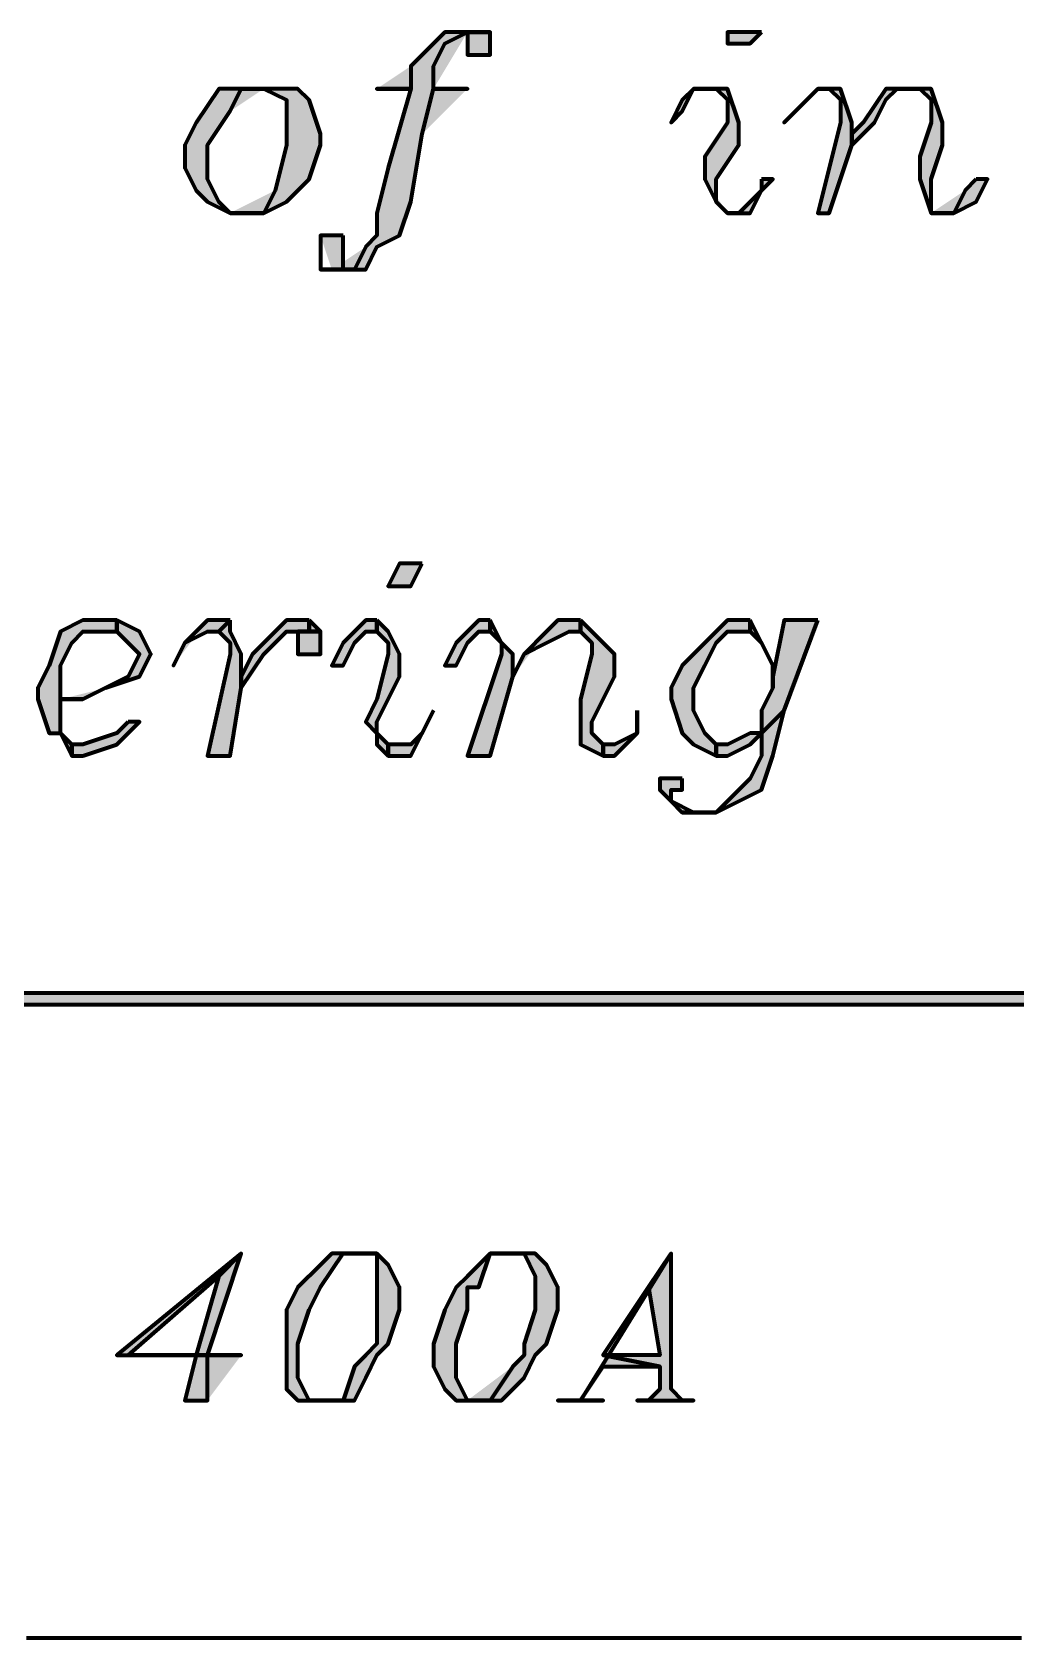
# Model space of a CAD drawing. Header units: inches. Extents: x 16 to 776, y 37 to 575.
# Drawn here: x 645.25 to 659.75, y 247 to 270.67 of the extents above; entities that cross this region are included whole.
import ezdxf

# ---------------------------------------------------------------- set-up
doc = ezdxf.new("R2010")
doc.units = ezdxf.units.IN
doc.header["$MEASUREMENT"] = 0
doc.layers.add('H', color=7, linetype='CONTINUOUS', lineweight=100)
doc.layers.add('P', color=250, linetype='CONTINUOUS', lineweight=100)

msp = doc.modelspace()

# ---------------------------------------------------------------- hatches: boundary and pattern name
at = {"layer": 'H', "linetype": 'Continuous'}
h = msp.add_hatch(color=0, dxfattribs=at)
edge = h.paths.add_edge_path()
edge.add_line((651.667, 270.667), (651.333, 270.667))
edge.add_line((651.333, 270.667), (651, 270.333))
edge.add_line((651, 270.333), (650.833, 270.167))
edge.add_line((650.833, 270.167), (650.333, 269.833))
edge.add_line((650.333, 269.833), (650.833, 269.833))
edge.add_line((650.833, 269.833), (650.5, 268.667))
edge.add_line((650.5, 268.667), (650.333, 268))
edge.add_line((650.333, 268), (650.333, 267.667))
edge.add_line((650.333, 267.667), (650.167, 267.5))
edge.add_line((650.167, 267.5), (649.667, 267.167))
edge.add_line((649.667, 267.167), (650, 267.167))
edge.add_line((650, 267.167), (650.167, 267.167))
edge.add_line((650.167, 267.167), (650.333, 267.5))
edge.add_line((650.333, 267.5), (650.667, 267.667))
edge.add_line((650.667, 267.667), (650.833, 268.167))
edge.add_line((650.833, 268.167), (651, 269.167))
edge.add_line((651, 269.167), (651.667, 269.833))
edge.add_line((651.667, 269.833), (651.167, 269.833))
for points in [[(652, 270.667), (651.667, 270.667), (651.667, 270.333), (652, 270.333)], [(656, 270.667), (655.5, 270.667), (655.5, 270.5), (655.833, 270.5)], [(655, 269.833), (654.833, 269.667), (654.667, 269.333), (654.833, 269.5)], [(657, 269.833), (657.167, 269.667), (657.167, 269.333), (656.833, 268), (657, 268), (657.333, 269), (657.333, 269.167), (657.333, 269.333), (657.167, 269.833)], [(658, 269.833), (657.833, 269.833), (657.5, 269.333), (657.333, 269.167), (657.333, 269), (657.667, 269.333), (657.833, 269.667)], [(658.333, 269.833), (658.5, 269.667), (658.5, 269.333), (658.333, 268.833), (658.333, 268.5), (658.5, 268), (658.5, 268.167), (658.5, 268.5), (658.667, 269), (658.667, 269.333), (658.5, 269.833)], [(656, 268.5), (656, 268.333), (655.667, 268), (655.5, 268), (655.833, 268), (656, 268.333), (656.167, 268.5)], [(651, 262.833), (650.667, 262.833), (650.5, 262.5), (650.833, 262.5)], [(646.5, 262), (646, 262), (645.667, 261.833), (645.5, 261.333), (645.333, 261), (645.333, 260.833), (645.5, 260.333), (645.667, 260.333), (645.833, 260), (645.833, 260.167), (645.667, 260.333), (645.667, 260.667), (645.667, 260.833), (645.667, 261), (645.667, 261.333), (645.833, 261.667), (646, 261.833), (646.5, 261.833)], [(648.167, 262), (648, 261.833), (648.167, 261.667), (648.167, 261.5), (647.833, 260), (648.167, 260), (648.333, 261), (648.333, 261.167), (648.333, 261.5), (648.167, 261.833)], [(649.333, 262), (649, 262), (648.833, 261.833), (648.5, 261.5), (648.333, 261.167), (648.333, 261), (648.667, 261.5), (648.833, 261.667), (649, 261.833), (649.333, 261.833)], [(649.333, 262), (649.333, 261.833), (649.5, 261.833), (649.167, 261.833), (649.167, 261.5), (649.5, 261.5), (649.5, 261.833)], [(650.333, 262), (650.167, 262), (649.833, 261.667), (649.667, 261.333), (649.833, 261.333), (650, 261.667), (650.167, 261.833), (650.333, 261.833)], [(650.333, 262), (650.333, 261.833), (650.5, 261.667), (650.5, 261.5), (650.333, 260.833), (650.167, 260.5), (650.333, 260.333), (650.333, 260.167), (650.5, 260), (650.5, 260.167), (650.333, 260.333), (650.333, 260.5), (650.667, 261.167), (650.667, 261.5), (650.5, 261.833)], [(652, 262), (651.833, 262), (651.5, 261.667), (651.333, 261.333), (651.5, 261.333), (651.667, 261.667), (651.833, 261.833), (652, 261.833)], [(652, 262), (652, 261.833), (652.167, 261.667), (652.167, 261.5), (651.667, 260), (652, 260), (652.333, 261.167), (652.333, 261.5), (652.167, 261.667)], [(653.333, 262), (653.333, 261.833), (653.5, 261.667), (653.5, 261.5), (653.333, 260.833), (653.333, 260.5), (653.333, 260.167), (653.667, 260), (653.667, 260.167), (653.5, 260.333), (653.5, 260.5), (653.833, 261.167), (653.833, 261.5), (653.667, 261.667)], [(655.833, 262), (655.5, 262), (655.167, 261.667), (654.833, 261.333), (654.667, 261), (654.667, 260.833), (654.833, 260.333), (655, 260.167), (655.333, 260), (655.333, 260.167), (655.167, 260.333), (655, 260.667), (655, 261), (655.167, 261.333), (655.333, 261.667), (655.5, 261.833), (655.833, 261.833)], [(656.833, 262), (656.333, 262), (656.167, 261.167), (656.167, 261), (656, 260.667), (656, 260.333), (655.833, 260.333), (655.5, 260.167), (655.333, 260.167), (655.333, 260), (655.5, 260), (655.833, 260.167), (656, 260.333), (656.333, 260.667)], [(655.833, 262), (655.833, 261.833), (656, 261.667), (656.167, 261.333), (656.167, 261), (656.167, 261.167), (656.167, 261.333), (656, 261.667)], [(656.333, 260.667), (656, 260.333), (656, 260), (655.833, 259.667), (655.5, 259.333), (655.333, 259.167), (655, 259.167), (654.833, 259.167), (655.333, 259.167), (655.667, 259.333), (656, 259.5), (656.167, 260)], [(646.667, 260.5), (646.5, 260.333), (646, 260.167), (645.833, 260.167), (645.833, 260), (646, 260), (646.5, 260.167), (646.833, 260.5)], [(651, 260.333), (650.833, 260.167), (650.5, 260.167), (650.5, 260), (650.833, 260)], [(654.167, 260.333), (653.833, 260.167), (653.667, 260.167), (653.667, 260), (653.833, 260)], [(654.833, 259.667), (654.5, 259.667), (654.5, 259.5), (654.667, 259.333), (654.833, 259.167), (655, 259.167), (654.667, 259.333), (654.667, 259.5), (654.833, 259.5)], [(585.667, 256.5), (585.667, 256.333), (700.5, 256.333), (700.5, 256.5)], [(648.333, 252.667), (648, 252.333), (647.667, 251.167), (646.667, 251.167), (647.833, 251.167)], [(650, 252.667), (649.667, 252.667), (649.5, 252.5), (649.167, 252.167), (649, 251.833), (649, 251.333), (649, 251), (649, 250.667), (649.167, 250.5), (649.5, 250.5), (649.333, 250.5), (649.167, 250.833), (649.167, 251.333), (649.333, 251.833), (649.5, 252.167), (649.833, 252.667)], [(652, 252.667), (651.667, 252.333), (651.5, 252.167), (651.333, 251.833), (651.167, 251.333), (651.167, 251), (651.333, 250.667), (651.5, 250.5), (651.667, 250.5), (651.5, 250.833), (651.5, 251.333), (651.667, 251.833), (651.667, 252.167), (651.833, 252.167)], [(654.667, 252.667), (653.333, 250.5), (653, 250.5), (653.667, 250.5), (653.5, 250.5), (653.333, 250.5), (653.667, 251), (654.5, 251), (653.667, 251.167), (654.333, 252.167)], [(654.667, 252.667), (654.333, 252.167), (654.5, 251.167), (653.667, 251.167), (654.5, 251), (654.5, 250.667), (654.333, 250.5), (654.167, 250.5), (655, 250.5), (654.833, 250.5), (654.667, 250.667)]]:
    msp.add_hatch(color=0, dxfattribs=at).paths.add_polyline_path(points)
h = msp.add_hatch(color=0, dxfattribs=at)
edge = h.paths.add_edge_path()
edge.add_line((648.333, 269.833), (648, 269.833))
edge.add_line((648, 269.833), (647.667, 269.333))
edge.add_line((647.667, 269.333), (647.5, 269))
edge.add_line((647.5, 269), (647.5, 268.667))
edge.add_line((647.5, 268.667), (647.667, 268.333))
edge.add_line((647.667, 268.333), (647.833, 268.167))
edge.add_line((647.833, 268.167), (648.167, 268))
edge.add_line((648.167, 268), (648, 268.167))
edge.add_line((648, 268.167), (647.833, 268.5))
edge.add_line((647.833, 268.5), (647.833, 269))
edge.add_line((647.833, 269), (648.167, 269.5))
edge.add_line((648.167, 269.5), (648.667, 269.833))
h = msp.add_hatch(color=0, dxfattribs=at)
edge = h.paths.add_edge_path()
edge.add_line((648.667, 269.833), (649, 269.667))
edge.add_line((649, 269.667), (649, 269.333))
edge.add_line((649, 269.333), (649, 269))
edge.add_line((649, 269), (648.833, 268.333))
edge.add_line((648.833, 268.333), (648.167, 268))
edge.add_line((648.167, 268), (648.667, 268))
edge.add_line((648.667, 268), (649, 268.167))
edge.add_line((649, 268.167), (649.333, 268.5))
edge.add_line((649.333, 268.5), (649.5, 269))
edge.add_line((649.5, 269), (649.5, 269.167))
edge.add_line((649.5, 269.167), (649.333, 269.667))
edge.add_line((649.333, 269.667), (649.167, 269.833))
h = msp.add_hatch(color=0, dxfattribs=at)
edge = h.paths.add_edge_path()
edge.add_line((655.333, 269.833), (655.5, 269.667))
edge.add_line((655.5, 269.667), (655.5, 269.333))
edge.add_line((655.5, 269.333), (655.167, 268.833))
edge.add_line((655.167, 268.833), (655.167, 268.5))
edge.add_line((655.167, 268.5), (655.5, 268))
edge.add_line((655.5, 268), (655.333, 268.167))
edge.add_line((655.333, 268.167), (655.333, 268.5))
edge.add_line((655.333, 268.5), (655.667, 269))
edge.add_line((655.667, 269), (655.667, 269.333))
edge.add_line((655.667, 269.333), (655.5, 269.833))
h = msp.add_hatch(color=0, dxfattribs=at)
edge = h.paths.add_edge_path()
edge.add_line((659.167, 268.5), (659, 268.333))
edge.add_line((659, 268.333), (658.5, 268))
edge.add_line((658.5, 268), (658.833, 268))
edge.add_line((658.833, 268), (659.167, 268.167))
edge.add_line((659.167, 268.167), (659.333, 268.5))
h = msp.add_hatch(color=0, dxfattribs=at)
edge = h.paths.add_edge_path()
edge.add_line((649.833, 267.667), (649.5, 267.667))
edge.add_line((649.5, 267.667), (649.667, 267.167))
edge.add_line((649.667, 267.167), (649.5, 267.167))
edge.add_line((649.5, 267.167), (649.833, 267.167))
h = msp.add_hatch(color=0, dxfattribs=at)
edge = h.paths.add_edge_path()
edge.add_line((646.5, 262), (646.5, 261.833))
edge.add_line((646.5, 261.833), (646.667, 261.667))
edge.add_line((646.667, 261.667), (646.833, 261.5))
edge.add_line((646.833, 261.5), (646.667, 261.167))
edge.add_line((646.667, 261.167), (646.333, 261))
edge.add_line((646.333, 261), (645.667, 260.833))
edge.add_line((645.667, 260.833), (646, 260.833))
edge.add_line((646, 260.833), (646.333, 261))
edge.add_line((646.333, 261), (646.833, 261.167))
edge.add_line((646.833, 261.167), (647, 261.5))
edge.add_line((647, 261.5), (646.833, 261.833))
h = msp.add_hatch(color=0, dxfattribs=at)
edge = h.paths.add_edge_path()
edge.add_line((648.167, 262), (647.833, 262))
edge.add_line((647.833, 262), (647.333, 261.333))
edge.add_line((647.333, 261.333), (647.5, 261.667))
edge.add_line((647.5, 261.667), (647.833, 261.833))
edge.add_line((647.833, 261.833), (648, 261.833))
h = msp.add_hatch(color=0, dxfattribs=at)
edge = h.paths.add_edge_path()
edge.add_line((653.333, 262), (653, 262))
edge.add_line((653, 262), (652.833, 261.833))
edge.add_line((652.833, 261.833), (652.333, 261.167))
edge.add_line((652.333, 261.167), (652.5, 261.5))
edge.add_line((652.5, 261.5), (652.833, 261.667))
edge.add_line((652.833, 261.667), (653.167, 261.833))
edge.add_line((653.167, 261.833), (653.333, 261.833))
h = msp.add_hatch(color=0, dxfattribs=at)
edge = h.paths.add_edge_path()
edge.add_line((648.333, 252.667), (646.5, 251.167))
edge.add_line((646.5, 251.167), (647.667, 251.167))
edge.add_line((647.667, 251.167), (647.5, 250.5))
edge.add_line((647.5, 250.5), (647.833, 250.5))
edge.add_line((647.833, 250.5), (648.333, 251.167))
edge.add_line((648.333, 251.167), (647.833, 251.167))
edge.add_line((647.833, 251.167), (646.667, 251.167))
edge.add_line((646.667, 251.167), (648, 252.333))
h = msp.add_hatch(color=0, dxfattribs=at)
edge = h.paths.add_edge_path()
edge.add_line((650.333, 252.667), (650.333, 252.333))
edge.add_line((650.333, 252.333), (650.333, 251.833))
edge.add_line((650.333, 251.833), (650.333, 251.333))
edge.add_line((650.333, 251.333), (650.167, 251.167))
edge.add_line((650.167, 251.167), (650, 251))
edge.add_line((650, 251), (649.833, 250.5))
edge.add_line((649.833, 250.5), (649.5, 250.5))
edge.add_line((649.5, 250.5), (649.667, 250.5))
edge.add_line((649.667, 250.5), (650, 250.5))
edge.add_line((650, 250.5), (650.167, 250.833))
edge.add_line((650.167, 250.833), (650.333, 251.167))
edge.add_line((650.333, 251.167), (650.5, 251.333))
edge.add_line((650.5, 251.333), (650.667, 251.833))
edge.add_line((650.667, 251.833), (650.667, 252.167))
edge.add_line((650.667, 252.167), (650.5, 252.5))
h = msp.add_hatch(color=0, dxfattribs=at)
edge = h.paths.add_edge_path()
edge.add_line((652.5, 252.667), (652.667, 252.333))
edge.add_line((652.667, 252.333), (652.667, 251.833))
edge.add_line((652.667, 251.833), (652.5, 251.333))
edge.add_line((652.5, 251.333), (652.5, 251.167))
edge.add_line((652.5, 251.167), (652.333, 251))
edge.add_line((652.333, 251), (651.667, 250.5))
edge.add_line((651.667, 250.5), (652, 250.5))
edge.add_line((652, 250.5), (652.167, 250.5))
edge.add_line((652.167, 250.5), (652.5, 250.833))
edge.add_line((652.5, 250.833), (652.667, 251.167))
edge.add_line((652.667, 251.167), (652.833, 251.333))
edge.add_line((652.833, 251.333), (653, 251.833))
edge.add_line((653, 251.833), (653, 252.167))
edge.add_line((653, 252.167), (652.833, 252.5))
edge.add_line((652.833, 252.5), (652.667, 252.667))

# ---------------------------------------------------------------- linework, layer by layer
at = {"layer": 'P', "color": 0, "linetype": 'Continuous'}
for points in [[(651.833, 270.667), (651.667, 270.667), (651.333, 270.667), (651, 270.333), (650.833, 270.167), (650.833, 269.833), (650.333, 269.833), (650.333, 269.833), (650.833, 269.833), (650.5, 268.667), (650.333, 268), (650.333, 267.667), (650.167, 267.5), (650, 267.167), (649.667, 267.167), (649.667, 267.167), (650, 267.167), (650.167, 267.167), (650.333, 267.5), (650.667, 267.667), (650.833, 268.167), (651, 269.167), (651.167, 269.833), (651.667, 269.833), (651.667, 269.833), (651.167, 269.833), (651.167, 270.167), (651.333, 270.5), (651.667, 270.667), (651.833, 270.667)], [(651.833, 270.667), (651.833, 270.667), (652, 270.667), (651.667, 270.667), (651.667, 270.333), (652, 270.333), (652, 270.667), (651.833, 270.667)], [(656, 270.667), (655.5, 270.667), (655.5, 270.5), (655.833, 270.5), (656, 270.667)], [(648.333, 269.833), (648, 269.833), (647.667, 269.333), (647.5, 269), (647.5, 268.667), (647.667, 268.333), (647.833, 268.167), (648.167, 268), (648.167, 268), (648, 268.167), (647.833, 268.5), (647.833, 269), (648.167, 269.5), (648.333, 269.833), (648.667, 269.833), (648.667, 269.833), (648.333, 269.833)], [(648.667, 269.833), (648.667, 269.833), (649, 269.667), (649, 269.333), (649, 269), (648.833, 268.333), (648.667, 268), (648.167, 268), (648.167, 268), (648.667, 268), (649, 268.167), (649.333, 268.5), (649.5, 269), (649.5, 269.167), (649.333, 269.667), (649.167, 269.833), (648.667, 269.833)], [(655.333, 269.833), (655, 269.833), (654.833, 269.667), (654.667, 269.333), (654.667, 269.333), (654.833, 269.5), (655, 269.833), (655.333, 269.833), (655.333, 269.833)], [(655.333, 269.833), (655.333, 269.833), (655.5, 269.667), (655.5, 269.333), (655.167, 268.833), (655.167, 268.5), (655.333, 268.167), (655.333, 268.167), (655.5, 268), (655.5, 268), (655.333, 268.167), (655.333, 268.5), (655.667, 269), (655.667, 269.333), (655.5, 269.833), (655.333, 269.833)], [(657, 269.833), (656.833, 269.833), (656.5, 269.5), (656.333, 269.333), (656.333, 269.333), (656.5, 269.5), (656.833, 269.833), (657, 269.833), (657, 269.833)], [(657, 269.833), (657, 269.833), (657.167, 269.667), (657.167, 269.333), (656.833, 268), (657, 268), (657.333, 269), (657.333, 269.167), (657.333, 269.333), (657.167, 269.833), (657, 269.833)], [(658.333, 269.833), (658, 269.833), (657.833, 269.833), (657.5, 269.333), (657.333, 269.167), (657.333, 269), (657.667, 269.333), (657.833, 269.667), (658, 269.833), (658.333, 269.833), (658.333, 269.833)], [(658.333, 269.833), (658.333, 269.833), (658.5, 269.667), (658.5, 269.333), (658.333, 268.833), (658.333, 268.5), (658.5, 268), (658.5, 268), (658.5, 268), (658.5, 268), (658.5, 268.167), (658.5, 268.5), (658.667, 269), (658.667, 269.333), (658.5, 269.833), (658.333, 269.833)], [(656, 268.5), (656, 268.333), (655.667, 268), (655.5, 268), (655.5, 268), (655.833, 268), (656, 268.333), (656.167, 268.5), (656, 268.5)], [(659.167, 268.5), (659, 268.333), (658.833, 268), (658.5, 268), (658.5, 268), (658.833, 268), (659.167, 268.167), (659.333, 268.5), (659.167, 268.5)], [(649.833, 267.667), (649.5, 267.667), (649.5, 267.167), (649.667, 267.167), (649.667, 267.167), (649.5, 267.167), (649.833, 267.167), (649.833, 267.667)], [(651, 262.833), (650.667, 262.833), (650.5, 262.5), (650.833, 262.5), (651, 262.833)], [(646.5, 262), (646, 262), (645.667, 261.833), (645.5, 261.333), (645.333, 261), (645.333, 260.833), (645.5, 260.333), (645.667, 260.333), (645.833, 260), (645.833, 260.167), (645.667, 260.333), (645.667, 260.667), (645.667, 260.833), (645.667, 260.833), (645.667, 261), (645.667, 261.333), (645.833, 261.667), (646, 261.833), (646.5, 261.833), (646.5, 262)], [(646.5, 262), (646.5, 261.833), (646.667, 261.667), (646.833, 261.5), (646.667, 261.167), (646.333, 261), (646, 260.833), (645.667, 260.833), (645.667, 260.833), (646, 260.833), (646.333, 261), (646.833, 261.167), (647, 261.5), (646.833, 261.833), (646.5, 262)], [(648.167, 262), (647.833, 262), (647.5, 261.667), (647.333, 261.333), (647.333, 261.333), (647.5, 261.667), (647.833, 261.833), (648, 261.833), (648.167, 262)], [(648.167, 262), (648, 261.833), (648.167, 261.667), (648.167, 261.5), (647.833, 260), (648.167, 260), (648.333, 261), (648.333, 261.167), (648.333, 261.5), (648.167, 261.833), (648.167, 262)], [(649.333, 262), (649, 262), (648.833, 261.833), (648.5, 261.5), (648.333, 261.167), (648.333, 261), (648.667, 261.5), (648.833, 261.667), (649, 261.833), (649.333, 261.833), (649.333, 262)], [(649.333, 262), (649.333, 261.833), (649.5, 261.833), (649.167, 261.833), (649.167, 261.5), (649.5, 261.5), (649.5, 261.833), (649.333, 262)], [(650.333, 262), (650.167, 262), (649.833, 261.667), (649.667, 261.333), (649.833, 261.333), (650, 261.667), (650.167, 261.833), (650.333, 261.833), (650.333, 262)], [(650.333, 262), (650.333, 261.833), (650.5, 261.667), (650.5, 261.5), (650.333, 260.833), (650.167, 260.5), (650.333, 260.333), (650.333, 260.167), (650.5, 260), (650.5, 260.167), (650.333, 260.333), (650.333, 260.5), (650.667, 261.167), (650.667, 261.5), (650.5, 261.833), (650.333, 262)], [(652, 262), (651.833, 262), (651.5, 261.667), (651.333, 261.333), (651.5, 261.333), (651.667, 261.667), (651.833, 261.833), (652, 261.833), (652, 262)], [(652, 262), (652, 261.833), (652.167, 261.667), (652.167, 261.5), (651.667, 260), (652, 260), (652.333, 261.167), (652.333, 261.167), (652.333, 261.5), (652.167, 261.667), (652, 262)], [(653.333, 262), (653, 262), (652.833, 261.833), (652.5, 261.5), (652.333, 261.167), (652.333, 261.167), (652.5, 261.5), (652.833, 261.667), (653.167, 261.833), (653.333, 261.833), (653.333, 262)], [(653.333, 262), (653.333, 261.833), (653.5, 261.667), (653.5, 261.5), (653.333, 260.833), (653.333, 260.5), (653.333, 260.167), (653.333, 260.167), (653.667, 260), (653.667, 260.167), (653.5, 260.333), (653.5, 260.5), (653.833, 261.167), (653.833, 261.5), (653.667, 261.667), (653.333, 262)], [(655.833, 262), (655.5, 262), (655.167, 261.667), (654.833, 261.333), (654.667, 261), (654.667, 260.833), (654.833, 260.333), (655, 260.167), (655.333, 260), (655.333, 260.167), (655.167, 260.333), (655, 260.667), (655, 261), (655.167, 261.333), (655.333, 261.667), (655.5, 261.833), (655.833, 261.833), (655.833, 262)], [(656.833, 262), (656.333, 262), (656.167, 261.167), (656.167, 261), (656, 260.667), (656, 260.333), (655.833, 260.333), (655.5, 260.167), (655.333, 260.167), (655.333, 260), (655.5, 260), (655.833, 260.167), (656, 260.333), (656, 260.333), (656.333, 260.667), (656.833, 262)], [(655.833, 262), (655.833, 261.833), (656, 261.667), (656.167, 261.333), (656.167, 261), (656.167, 261.167), (656.167, 261.333), (656, 261.667), (655.833, 262)], [(651.167, 260.667), (651, 260.333), (650.833, 260.167), (650.5, 260.167), (650.5, 260), (650.833, 260), (651, 260.333), (651.167, 260.667)], [(654.167, 260.667), (654.167, 260.333), (653.833, 260.167), (653.667, 260.167), (653.667, 260), (653.833, 260), (654.167, 260.333), (654.167, 260.667)], [(656.333, 260.667), (656, 260.333), (656, 260), (655.833, 259.667), (655.5, 259.333), (655.333, 259.167), (655, 259.167), (654.833, 259.167), (655.333, 259.167), (655.667, 259.333), (656, 259.5), (656.167, 260), (656.333, 260.667)], [(646.667, 260.5), (646.5, 260.333), (646, 260.167), (645.833, 260.167), (645.833, 260), (646, 260), (646.5, 260.167), (646.833, 260.5), (646.667, 260.5)], [(654.833, 259.667), (654.5, 259.667), (654.5, 259.5), (654.667, 259.333), (654.833, 259.167), (655, 259.167), (654.667, 259.333), (654.667, 259.5), (654.833, 259.5), (654.833, 259.667)], [(585.667, 256.5), (585.667, 256.333), (585.667, 256.333), (700.5, 256.333), (700.5, 256.333), (700.5, 256.5), (585.667, 256.5)], [(648.333, 252.667), (648.333, 252.667), (646.5, 251.167), (647.667, 251.167), (647.5, 250.5), (647.833, 250.5), (647.833, 251.167), (648.333, 251.167), (648.333, 251.167), (647.833, 251.167), (646.667, 251.167), (648, 252.333), (648.333, 252.667)], [(648.333, 252.667), (648, 252.333), (647.667, 251.167), (646.667, 251.167), (647.833, 251.167), (648.333, 252.667)], [(650.167, 252.667), (650, 252.667), (649.667, 252.667), (649.5, 252.5), (649.167, 252.167), (649, 251.833), (649, 251.333), (649, 251), (649, 250.667), (649.167, 250.5), (649.5, 250.5), (649.5, 250.5), (649.333, 250.5), (649.167, 250.833), (649.167, 251.333), (649.333, 251.833), (649.5, 252.167), (649.5, 252.167), (649.833, 252.667), (650, 252.667), (650.167, 252.667)], [(650.167, 252.667), (650.167, 252.667), (650.333, 252.667), (650.333, 252.333), (650.333, 251.833), (650.333, 251.333), (650.167, 251.167), (650, 251), (649.833, 250.5), (649.667, 250.5), (649.5, 250.5), (649.5, 250.5), (649.667, 250.5), (650, 250.5), (650.167, 250.833), (650.333, 251.167), (650.5, 251.333), (650.667, 251.833), (650.667, 252.167), (650.5, 252.5), (650.333, 252.667), (650.167, 252.667)], [(652.5, 252.667), (652.167, 252.667), (652, 252.667), (651.667, 252.333), (651.5, 252.167), (651.333, 251.833), (651.167, 251.333), (651.167, 251), (651.333, 250.667), (651.5, 250.5), (651.667, 250.5), (651.667, 250.5), (651.667, 250.5), (651.5, 250.833), (651.5, 251.333), (651.667, 251.833), (651.667, 252.167), (651.833, 252.167), (652, 252.667), (652.167, 252.667), (652.5, 252.667)], [(652.5, 252.667), (652.5, 252.667), (652.5, 252.667), (652.667, 252.333), (652.667, 251.833), (652.5, 251.333), (652.5, 251.167), (652.333, 251), (652, 250.5), (652, 250.5), (651.667, 250.5), (651.667, 250.5), (652, 250.5), (652.167, 250.5), (652.5, 250.833), (652.667, 251.167), (652.833, 251.333), (653, 251.833), (653, 252.167), (652.833, 252.5), (652.667, 252.667), (652.5, 252.667)], [(654.667, 252.667), (654.667, 252.667), (653.333, 250.5), (653, 250.5), (653, 250.5), (653, 250.5), (653.667, 250.5), (653.667, 250.5), (653.5, 250.5), (653.333, 250.5), (653.667, 251), (654.5, 251), (653.667, 251.167), (654.333, 252.167), (654.667, 252.667)], [(654.667, 252.667), (654.333, 252.167), (654.5, 251.167), (653.667, 251.167), (654.5, 251), (654.5, 250.667), (654.333, 250.5), (654.167, 250.5), (654.167, 250.5), (654.167, 250.5), (655, 250.5), (655, 250.5), (654.833, 250.5), (654.667, 250.667), (654.667, 250.667), (654.667, 252.667)], [(645.167, 247), (645.333, 247)], [(645.167, 247), (645.333, 247)], [(645.333, 247), (645.5, 247)], [(645.333, 247), (645.5, 247)], [(645.5, 247), (645.667, 247)], [(645.5, 247), (645.667, 247)], [(645.667, 247), (645.667, 247)], [(645.667, 247), (645.833, 247)], [(645.667, 247), (645.833, 247)], [(645.833, 247), (646, 247)], [(645.833, 247), (646, 247)], [(646, 247), (646, 247)], [(646, 247), (646, 247)], [(646, 247), (646.167, 247)], [(646.167, 247), (646.333, 247)], [(646.167, 247), (646.333, 247)], [(646.333, 247), (646.5, 247)], [(646.333, 247), (646.5, 247)], [(646.5, 247), (646.5, 247)], [(646.5, 247), (646.5, 247)], [(646.5, 247), (646.667, 247)], [(646.667, 247), (646.833, 247)], [(646.667, 247), (646.833, 247)], [(646.833, 247), (647, 247)], [(646.833, 247), (647, 247)], [(647, 247), (647, 247)], [(647, 247), (647, 247)], [(647, 247), (647.167, 247)], [(647, 247), (647.167, 247)], [(647.167, 247), (647.333, 247)], [(647.333, 247), (647.333, 247)], [(647.333, 247), (647.333, 247)], [(647.333, 247), (647.5, 247)], [(647.333, 247), (647.5, 247)], [(647.5, 247), (647.667, 247)], [(647.5, 247), (647.667, 247)], [(647.667, 247), (647.833, 247)], [(647.833, 247), (647.833, 247)], [(647.833, 247), (647.833, 247)], [(647.833, 247), (648, 247)], [(647.833, 247), (648, 247)], [(648, 247), (648.167, 247)], [(648, 247), (648.167, 247)], [(648.167, 247), (648.167, 247)], [(648.167, 247), (648.333, 247)], [(648.167, 247), (648.333, 247)], [(648.333, 247), (648.5, 247)], [(648.333, 247), (648.5, 247)], [(648.5, 247), (648.667, 247)], [(648.5, 247), (648.667, 247)], [(648.667, 247), (648.667, 247)], [(648.667, 247), (648.667, 247)], [(648.667, 247), (648.833, 247)], [(648.833, 247), (649, 247)], [(648.833, 247), (649, 247)], [(649, 247), (649, 247)], [(649, 247), (649, 247)], [(649, 247), (649.167, 247)], [(649, 247), (649.167, 247)], [(649.167, 247), (649.333, 247)], [(649.167, 247), (649.333, 247)], [(649.333, 247), (649.5, 247)], [(649.5, 247), (649.5, 247)], [(649.5, 247), (649.5, 247)], [(649.5, 247), (649.667, 247)], [(649.5, 247), (649.667, 247)], [(649.667, 247), (649.833, 247)], [(649.667, 247), (649.833, 247)], [(649.833, 247), (650, 247)], [(650, 247), (650, 247)], [(650, 247), (650, 247)], [(650, 247), (650.167, 247)], [(650, 247), (650.167, 247)], [(650.167, 247), (650.333, 247)], [(650.167, 247), (650.333, 247)], [(650.333, 247), (650.333, 247)], [(650.333, 247), (650.5, 247)], [(650.333, 247), (650.5, 247)], [(650.5, 247), (650.667, 247)], [(650.5, 247), (650.667, 247)], [(650.667, 247), (650.833, 247)], [(650.667, 247), (650.833, 247)], [(650.833, 247), (650.833, 247)], [(650.833, 247), (650.833, 247)], [(650.833, 247), (651, 247)], [(651, 247), (651.167, 247)], [(651, 247), (651.167, 247)], [(651.167, 247), (651.167, 247)], [(651.167, 247), (651.167, 247)], [(651.167, 247), (651.333, 247)], [(651.167, 247), (651.333, 247)], [(651.333, 247), (651.5, 247)], [(651.5, 247), (651.667, 247)], [(651.5, 247), (651.667, 247)], [(651.667, 247), (651.667, 247)], [(651.667, 247), (651.667, 247)], [(651.667, 247), (651.833, 247)], [(651.667, 247), (651.833, 247)], [(651.833, 247), (652, 247)], [(652, 247), (652, 247)], [(652, 247), (652, 247)], [(652, 247), (652.167, 247)], [(652, 247), (652.167, 247)], [(652.167, 247), (652.333, 247)], [(652.167, 247), (652.333, 247)], [(652.333, 247), (652.5, 247)], [(652.5, 247), (652.5, 247)], [(652.5, 247), (652.5, 247)], [(652.5, 247), (652.667, 247)], [(652.5, 247), (652.667, 247)], [(652.667, 247), (652.833, 247)], [(652.667, 247), (652.833, 247)], [(652.833, 247), (653, 247)], [(652.833, 247), (653, 247)], [(653, 247), (653, 247)], [(653, 247), (653.167, 247)], [(653, 247), (653.167, 247)], [(653.167, 247), (653.333, 247)], [(653.167, 247), (653.333, 247)], [(653.333, 247), (653.333, 247)], [(653.333, 247), (653.333, 247)], [(653.333, 247), (653.5, 247)], [(653.5, 247), (653.667, 247)], [(653.5, 247), (653.667, 247)], [(653.667, 247), (653.833, 247)], [(653.667, 247), (653.833, 247)], [(653.833, 247), (653.833, 247)], [(653.833, 247), (653.833, 247)], [(653.833, 247), (654, 247)], [(654, 247), (654.167, 247)], [(654, 247), (654.167, 247)], [(654.167, 247), (654.167, 247)], [(654.167, 247), (654.167, 247)], [(654.167, 247), (654.333, 247)], [(654.167, 247), (654.333, 247)], [(654.333, 247), (654.5, 247)], [(654.5, 247), (654.667, 247)], [(654.5, 247), (654.667, 247)], [(654.667, 247), (654.667, 247)], [(654.667, 247), (654.667, 247)], [(654.667, 247), (654.833, 247)], [(654.667, 247), (654.833, 247)], [(654.833, 247), (655, 247)], [(654.833, 247), (655, 247)], [(655, 247), (655, 247)], [(655, 247), (655.167, 247)], [(655, 247), (655.167, 247)], [(655.167, 247), (655.333, 247)], [(655.167, 247), (655.333, 247)], [(655.333, 247), (655.5, 247)], [(655.333, 247), (655.5, 247)], [(655.5, 247), (655.5, 247)], [(655.5, 247), (655.667, 247)], [(655.5, 247), (655.667, 247)], [(655.667, 247), (655.833, 247)], [(655.667, 247), (655.833, 247)], [(655.833, 247), (656, 247)], [(655.833, 247), (656, 247)], [(656, 247), (656, 247)], [(656, 247), (656.167, 247)], [(656, 247), (656.167, 247)], [(656.167, 247), (656.333, 247)], [(656.167, 247), (656.333, 247)], [(656.333, 247), (656.333, 247)], [(656.333, 247), (656.333, 247)], [(656.333, 247), (656.5, 247)], [(656.5, 247), (656.667, 247)], [(656.5, 247), (656.667, 247)], [(656.667, 247), (656.833, 247)], [(656.667, 247), (656.833, 247)], [(656.833, 247), (656.833, 247)], [(656.833, 247), (656.833, 247)], [(656.833, 247), (657, 247)], [(656.833, 247), (657, 247)], [(657, 247), (657.167, 247)], [(657, 247), (657.167, 247)], [(657.167, 247), (657.167, 247)], [(657.167, 247), (657.333, 247)], [(657.167, 247), (657.333, 247)], [(657.333, 247), (657.5, 247)], [(657.333, 247), (657.5, 247)], [(657.5, 247), (657.667, 247)], [(657.5, 247), (657.667, 247)], [(657.667, 247), (657.667, 247)], [(657.667, 247), (657.833, 247)], [(657.667, 247), (657.833, 247)], [(657.833, 247), (658, 247)], [(657.833, 247), (658, 247)], [(658, 247), (658, 247)], [(658, 247), (658, 247)], [(658, 247), (658.167, 247)], [(658.167, 247), (658.333, 247)], [(658.167, 247), (658.333, 247)], [(658.333, 247), (658.5, 247)], [(658.333, 247), (658.5, 247)], [(658.5, 247), (658.5, 247)], [(658.5, 247), (658.5, 247)], [(658.5, 247), (658.667, 247)], [(658.667, 247), (658.833, 247)], [(658.667, 247), (658.833, 247)], [(658.833, 247), (659, 247)], [(658.833, 247), (659, 247)], [(659, 247), (659, 247)], [(659, 247), (659, 247)], [(659, 247), (659.167, 247)], [(659, 247), (659.167, 247)], [(659.167, 247), (659.333, 247)], [(659.333, 247), (659.333, 247)], [(659.333, 247), (659.333, 247)], [(659.333, 247), (659.5, 247)], [(659.333, 247), (659.5, 247)], [(659.5, 247), (659.667, 247)], [(659.5, 247), (659.667, 247)], [(659.667, 247), (659.833, 247)]]:
    msp.add_lwpolyline(points, dxfattribs=at)

doc.saveas('drawing.dxf')
